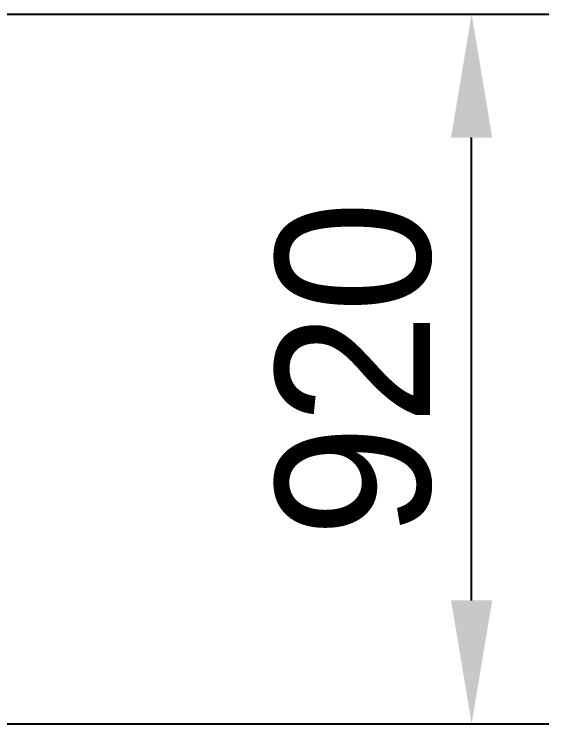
# Model space of a CAD drawing. Header units: inches. Extents: x 0 to 77285, y -118 to 40065.
# Drawn here: x 39050 to 39742, y 9720 to 10640 of the extents above; entities that cross this region are included whole.
import ezdxf

# ---------------------------------------------------------------- set-up
doc = ezdxf.new("R2010")
doc.units = ezdxf.units.IN
doc.header["$LTSCALE"] = 5
doc.header["$MEASUREMENT"] = 0
doc.styles.add('SCI', font='')
doc.styles.get('SCI').set_extended_font_data('Gulim')
doc.dimstyles.new('SCH', dxfattribs={"dimtxt": 2.5, "dimasz": 2, "dimexe": 1.25, "dimexo": 0.625, "dimtad": 1, "dimdec": 8, "dimtxsty": 'SCI', "dimcen": 2.5, "dimclrd": 4, "dimclre": 4, "dimclrt": 7, "dimadec": 8, "dimazin": 2, "dimtfac": 1, "dimtdec": 8, "dimtmove": 0, "dimatfit": 3, "dimfxl": 1, "dimarcsym": 0})

# ---------------------------------------------------------------- blocks, each defined once
blk = doc.blocks.new('*D564')
at = {"color": 4, "lineweight": -2, "transparency": 16777216}
for p, q in [((38852.65, 10640.13), (39742.49, 10640.13)), ((39642.49, 9880.13), (39642.49, 10480.13)), ((39022.65, 9720.13), (39742.49, 9720.13))]:
    blk.add_line(p, q, dxfattribs=at)
at = {"color": 4, "transparency": 16777216}
for points in [[(39615.82, 10480.13), (39669.15, 10480.13), (39642.49, 10640.13)], [(39615.82, 9880.13), (39669.15, 9880.13), (39642.49, 9720.13)]]:
    blk.add_solid(points, dxfattribs=at)
at = {"layer": 'Defpoints', "color": 0, "transparency": 16777216}
for p in [(38802.65, 10640.13, 0), (39642.49, 10640.13), (38972.65, 9720.13)]:
    blk.add_point(p, dxfattribs=at)
at = {"color": 7, "transparency": 16777216, "insert": (39489.96, 10180.13), "char_height": 200, "attachment_point": 5, "rotation": 90, "style": 'SCI'}
blk.add_mtext('920', dxfattribs=at)

msp = doc.modelspace()

# ---------------------------------------------------------------- dimensions: what is measured, and where the dimension line sits
dim = msp.add_linear_dim(base=(39642.4875901648, 10640.1316073746), p1=(38972.6497808982, 9720.1316073747), p2=(38802.6498569324, 10640.1316073746, 0.000000007), angle=90, dimstyle='SCH', override={"dimscale": 80})
dim.commit()
dim.dimension.update_dxf_attribs({"geometry": '*D564', "text_midpoint": (39489.9576301115, 10180.1316073746)})

doc.saveas('drawing.dxf')
